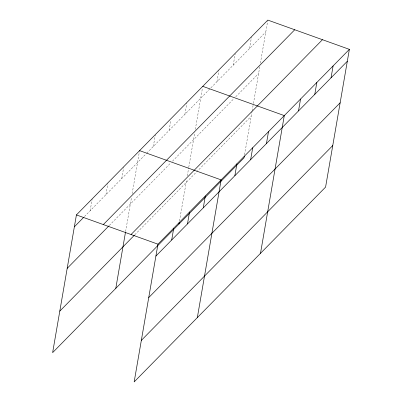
<?xml version="1.0" encoding="UTF-8"?>
<svg xmlns="http://www.w3.org/2000/svg" width="402" height="402" viewBox="0 0 402 402"><rect width="100%" height="100%" fill="white"/><g stroke="black" fill="none" stroke-linecap="round" stroke-linejoin="round"><path stroke-width="0.3" stroke-dasharray="2.01 1.51" d="M90.154 210.754L92.108 199.442M105.942 194.684L107.897 183.372M121.736 178.609L123.69 167.297M125.605 231.557L131.514 197.342M132.147 193.674L139.479 151.227M153.318 146.464L155.272 135.152M169.111 130.389L170.755 120.866M184.9 114.319L186.855 103.007M179.488 221.01L186.659 179.488M187.292 175.82L188.669 167.875M188.774 167.267L194.789 132.439M195.317 129.384L202.337 88.721M216.964 81.686L218.919 70.375M233.235 65.124L235.19 53.813M249.506 48.567L251.456 37.255M244.567 154.77L252.059 111.414M252.165 110.806L253.325 104.083M253.431 103.47L259.868 66.199M260.395 63.144L267.727 20.693M84.45 216.557L146.298 153.604M146.74 153.162L265.772 32.004M109.299 225.487L170.709 162.981M172.468 161.197L233.979 98.59M235.738 96.802L258.602 73.526M134.811 234.778L251.215 116.304"/><path stroke-width="0.6" d="M349.373 49.356L157.956 244.175L134.167 381.9L325.585 187.081L349.373 49.356L267.832 20.1L76.415 214.919L52.627 352.644L244.044 157.825L244.356 155.991M115.796 288.355L125.499 232.17M171.694 240.009L173.749 228.1M178.96 224.065L179.277 222.231M187.483 223.934L189.543 212.03M203.276 207.864L205.332 195.955M197.337 317.61L221.125 179.885L139.584 150.629M234.858 175.714L236.919 163.81M250.652 159.644L252.707 147.74M266.446 143.569L268.501 131.665M260.501 253.32L284.289 115.595L202.749 86.34M298.505 110.937L300.56 99.033M314.776 94.38L316.831 82.475M331.047 77.817L333.102 65.913M74.36 226.828L83.571 217.452M103.324 224.577L294.741 29.753M67.189 268.345L108.862 225.934M131.052 234.522L322.464 39.697M59.797 311.128L134.374 235.225M155.901 256.079L347.318 61.26M148.73 297.601L340.142 102.781M141.343 340.378L332.755 145.559M76.415 214.919L157.956 244.175"/></g></svg>
